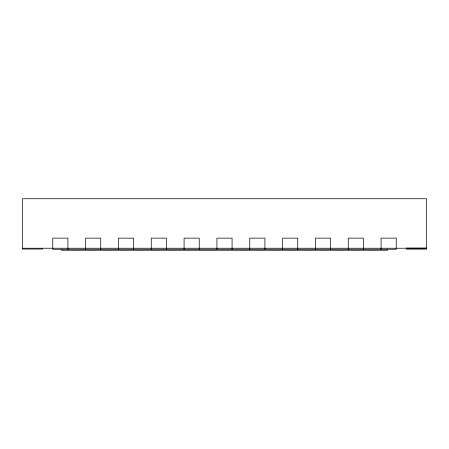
<?xml version="1.0" encoding="UTF-8"?>
<svg xmlns="http://www.w3.org/2000/svg" width="449" height="449" viewBox="0 0 449 449"><rect width="100%" height="100%" fill="white"/><g stroke="black" fill="none" stroke-linecap="round" stroke-linejoin="round"><path stroke-width="0.67" d="M426.55 248.095L406.345 248.095L406.345 249.105L426.55 249.105L426.55 198.739L22.45 198.739L22.45 249.043L42.655 249.043L42.655 248.033M22.45 248.241L426.55 248.241M387.403 249.251L387.403 250.261L61.597 250.261L61.597 249.251M381.089 249.268L381.089 238.138L396.243 238.138L396.243 249.268L52.758 249.268L52.758 238.138L67.911 238.138L67.911 249.268M363.409 249.268L363.409 238.138L348.256 238.138L348.256 249.268M330.576 249.268L330.576 238.138L315.423 238.138L315.423 249.251M297.743 249.268L297.743 238.138L282.589 238.138L282.589 249.268M264.91 249.268L264.91 238.138L249.756 238.138L249.756 249.268M232.077 249.268L232.077 238.138L216.923 238.138L216.923 249.268M199.244 249.268L199.244 238.138L184.09 238.138L184.09 249.268M166.411 249.268L166.411 238.138L151.257 238.138L151.257 249.268M133.578 249.268L133.578 238.138L118.424 238.138L118.424 249.268M100.744 249.268L100.744 238.138L85.591 238.138L85.591 249.268"/></g></svg>
